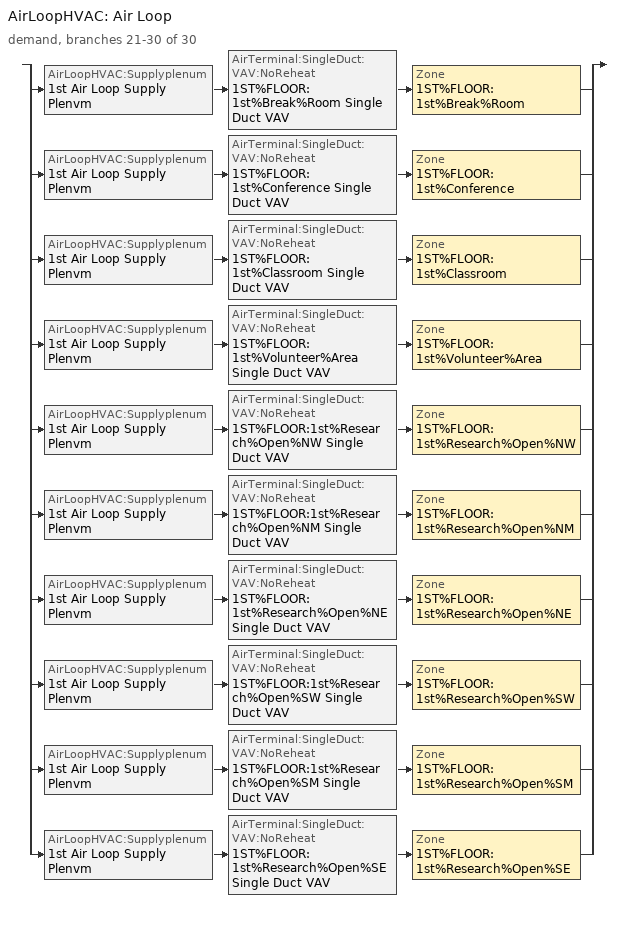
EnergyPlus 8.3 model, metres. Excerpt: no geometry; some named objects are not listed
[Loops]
AirLoopHVAC 'Air Loop'
 demand, branches 21-30 of 30: split
  | AirLoopHVAC:Supplyplenum '1st Air Loop Supply Plenvm' > AirTerminal:SingleDuct:VAV:NoReheat '1ST%FLOOR:1st%Break%Room Single Duct VAV' > Zone '1ST%FLOOR:1st%Break%Room'
  | AirLoopHVAC:Supplyplenum '1st Air Loop Supply Plenvm' > AirTerminal:SingleDuct:VAV:NoReheat '1ST%FLOOR:1st%Conference Single Duct VAV' > Zone '1ST%FLOOR:1st%Conference'
  | AirLoopHVAC:Supplyplenum '1st Air Loop Supply Plenvm' > AirTerminal:SingleDuct:VAV:NoReheat '1ST%FLOOR:1st%Classroom Single Duct VAV' > Zone '1ST%FLOOR:1st%Classroom'
  | AirLoopHVAC:Supplyplenum '1st Air Loop Supply Plenvm' > AirTerminal:SingleDuct:VAV:NoReheat '1ST%FLOOR:1st%Volunteer%Area Single Duct VAV' > Zone '1ST%FLOOR:1st%Volunteer%Area'
  | AirLoopHVAC:Supplyplenum '1st Air Loop Supply Plenvm' > AirTerminal:SingleDuct:VAV:NoReheat '1ST%FLOOR:1st%Research%Open%NW Single Duct VAV' > Zone '1ST%FLOOR:1st%Research%Open%NW'
  | AirLoopHVAC:Supplyplenum '1st Air Loop Supply Plenvm' > AirTerminal:SingleDuct:VAV:NoReheat '1ST%FLOOR:1st%Research%Open%NM Single Duct VAV' > Zone '1ST%FLOOR:1st%Research%Open%NM'
  | AirLoopHVAC:Supplyplenum '1st Air Loop Supply Plenvm' > AirTerminal:SingleDuct:VAV:NoReheat '1ST%FLOOR:1st%Research%Open%NE Single Duct VAV' > Zone '1ST%FLOOR:1st%Research%Open%NE'
  | AirLoopHVAC:Supplyplenum '1st Air Loop Supply Plenvm' > AirTerminal:SingleDuct:VAV:NoReheat '1ST%FLOOR:1st%Research%Open%SW Single Duct VAV' > Zone '1ST%FLOOR:1st%Research%Open%SW'
  | AirLoopHVAC:Supplyplenum '1st Air Loop Supply Plenvm' > AirTerminal:SingleDuct:VAV:NoReheat '1ST%FLOOR:1st%Research%Open%SM Single Duct VAV' > Zone '1ST%FLOOR:1st%Research%Open%SM'
  | AirLoopHVAC:Supplyplenum '1st Air Loop Supply Plenvm' > AirTerminal:SingleDuct:VAV:NoReheat '1ST%FLOOR:1st%Research%Open%SE Single Duct VAV' > Zone '1ST%FLOOR:1st%Research%Open%SE'
[Material] Roughness=Rough; Thermal Absorptance=0.9; Solar Absorptance=0.7; Visible Absorptance=0.7
Name | Thickness {m} | Conductivity {W/m-K} | Density {kg/m3} | Specific Heat {J/kg-K}
1_1_10012 | 0.058 | 0.03 | 43 | 1210
1_2_10007 | 0.1016 | 1.311 | 2240 | 836.8
[WindowMaterial:Glazing]
2: Optical Data Type=SpectralAverage; Thickness {m}=0.003; Solar Transmittance at Normal Incidence=0.837; Front Side Solar Reflectance at Normal Incidence=0.075; Back Side Solar Reflectance at Normal Incidence=0.075; Visible Transmittance at Normal Incidence=0.898; Front Side Visible Reflectance at Normal Incidence=0.081; Back Side Visible Reflectance at Normal Incidence=0.081; Infrared Transmittance at Normal Incidence=0; Front Side Infrared Hemispherical Emissivity=0.84; Back Side Infrared Hemispherical Emissivity=0.84; Conductivity {W/m-K}=0.9; Dirt Correction Factor for Solar and Visible Transmittance=1
[Construction]
2: 1_2_10007, 1_1_10012
[WindowProperty:FrameAndDivider]
2: Frame Width {m}=0.0635; Frame Outside Projection {m}=0; Frame Inside Projection {m}=0; Frame Conductance {W/m2-K}=9.5; Ratio of Frame-Edge Glass Conductance to Center-Of-Glass Conductance=1; Frame Solar Absorptance=0.5; Frame Visible Absorptance=0.5; Frame Thermal Hemispherical Emissivity=0.9; Divider Type=DividedLite; Divider Width {m}=0; Number of Horizontal Dividers=0; Number of Vertical Dividers=0; Divider Outside Projection {m}=0; Divider Inside Projection {m}=0; Divider Conductance {W/m2-K}=0; Ratio of Divider-Edge Glass Conductance to Center-Of-Glass Conductance=1; Divider Solar Absorptance=0; Divider Visible Absorptance=0; Divider Thermal Hemispherical Emissivity=0.9; Outside Reveal Solar Absorptance=0.5; Inside Sill Depth {m}=0; Inside Sill Solar Absorptance=0.5; Inside Reveal Depth {m}=0; Inside Reveal Solar Absorptance=0.5
[DesignSpecification:OutdoorAir]
OA_DesignSpec: Outdoor Air Method=AirChanges/Hour; Outdoor Air Flow Air Changes per Hour=1; Outdoor Air Flow Rate Fraction Schedule=OAFrac Schedule
[DesignSpecification:ZoneAirDistribution] Zone Air Distribution Effectiveness in Cooling Mode=1; Zone Air Distribution Effectiveness in Heating Mode=1
SZ DZAD 1ST%FLOOR:1st%Conference; SZ DZAD 1ST%FLOOR:1st%Classroom; SZ DZAD 1ST%FLOOR:1st%Break%Room; SZ DZAD 1ST%FLOOR:1st%Volunteer%Area; SZ DZAD 1ST%FLOOR:1st%Research%Open%NE; SZ DZAD 1ST%FLOOR:1st%Research%Open%NW; SZ DZAD 1ST%FLOOR:1st%Research%Open%NM; SZ DZAD 1ST%FLOOR:1st%Research%Open%SW; SZ DZAD 1ST%FLOOR:1st%Research%Open%SM; SZ DZAD 1ST%FLOOR:1st%Research%Open%SE
[Sizing:Zone] Zone Cooling Design Supply Air Temperature Input Method=SupplyAirTemperature; Zone Cooling Design Supply Air Temperature {C}=14; Zone Heating Design Supply Air Temperature Input Method=SupplyAirTemperature; Zone Heating Design Supply Air Temperature {C}=40; Zone Heating Design Supply Air Humidity Ratio {kgWater/kgDryAir}=0.008; Design Specification Outdoor Air Object=OA_DesignSpec; Cooling Design Air Flow Method=DesignDay; Cooling Design Air Flow Rate {m3/s}=0; Cooling Minimum Air Flow per Zone Floor Area {m3/s-m2}=0.000762; Cooling Minimum Air Flow {m3/s}=0; Cooling Minimum Air Flow Fraction=0; Heating Design Air Flow Method=DesignDay; Heating Design Air Flow Rate {m3/s}=0; Heating Maximum Air Flow per Zone Floor Area {m3/s-m2}=0.002032; Heating Maximum Air Flow {m3/s}=0.141576; Heating Maximum Air Flow Fraction=0
Name | Zone Cooling Design Supply Air Humidity Ratio {kgWater/kgDryAir} | Design Specification Zone Air Distribution Object
1ST%FLOOR:1st%Conference | 0.0085 | SZ DZAD 1ST%FLOOR:1st%Conference
1ST%FLOOR:1st%Classroom | 0.0085 | SZ DZAD 1ST%FLOOR:1st%Classroom
1ST%FLOOR:1st%Break%Room | 0.008 | SZ DZAD 1ST%FLOOR:1st%Break%Room
1ST%FLOOR:1st%Volunteer%Area | 0.008 | SZ DZAD 1ST%FLOOR:1st%Volunteer%Area
1ST%FLOOR:1st%Research%Open%NE | 0.008 | SZ DZAD 1ST%FLOOR:1st%Research%Open%NE
1ST%FLOOR:1st%Research%Open%NW | 0.008 | SZ DZAD 1ST%FLOOR:1st%Research%Open%NW
1ST%FLOOR:1st%Research%Open%NM | 0.008 | SZ DZAD 1ST%FLOOR:1st%Research%Open%NM
1ST%FLOOR:1st%Research%Open%SW | 0.008 | SZ DZAD 1ST%FLOOR:1st%Research%Open%SW
1ST%FLOOR:1st%Research%Open%SM | 0.008 | SZ DZAD 1ST%FLOOR:1st%Research%Open%SM
1ST%FLOOR:1st%Research%Open%SE | 0.008 | SZ DZAD 1ST%FLOOR:1st%Research%Open%SE
[ZoneControl:Thermostat] Control Type Schedule=HVACTemplate-Always 4
Name | Zone or ZoneList | Control 1
1ST%FLOOR:1st%Conference Thermostat | 1ST%FLOOR:1st%Conference | 1ST%FLOOR:1st%Conference Thermostat Dual SP Control
1ST%FLOOR:1st%Research%Open%NE Thermostat | 1ST%FLOOR:1st%Research%Open%NE | 1ST%FLOOR:1st%Research%Open%NE Thermostat Dual SP Control
1ST%FLOOR:1st%Classroom Thermostat | 1ST%FLOOR:1st%Classroom | 1ST%FLOOR:1st%Classroom Thermostat Dual SP Control
1ST%FLOOR:1st%Research%Open%NW Thermostat | 1ST%FLOOR:1st%Research%Open%NW | 1ST%FLOOR:1st%Research%Open%NW Thermostat Dual SP Control
1ST%FLOOR:1st%Research%Open%NM Thermostat | 1ST%FLOOR:1st%Research%Open%NM | 1ST%FLOOR:1st%Research%Open%NM Thermostat Dual SP Control
1ST%FLOOR:1st%Break%Room Thermostat | 1ST%FLOOR:1st%Break%Room | 1ST%FLOOR:1st%Break%Room Thermostat Dual SP Control
1ST%FLOOR:1st%Volunteer%Area Thermostat | 1ST%FLOOR:1st%Volunteer%Area | 1ST%FLOOR:1st%Volunteer%Area Thermostat Dual SP Control
1ST%FLOOR:1st%Research%Open%SW Thermostat | 1ST%FLOOR:1st%Research%Open%SW | 1ST%FLOOR:1st%Research%Open%SW Thermostat Dual SP Control
1ST%FLOOR:1st%Research%Open%SM Thermostat | 1ST%FLOOR:1st%Research%Open%SM | 1ST%FLOOR:1st%Research%Open%SM Thermostat Dual SP Control
1ST%FLOOR:1st%Research%Open%SE Thermostat | 1ST%FLOOR:1st%Research%Open%SE | 1ST%FLOOR:1st%Research%Open%SE Thermostat Dual SP Control
[ThermostatSetpoint:DualSetpoint]
Name | Heating Setpoint Temperature Schedule | Cooling Setpoint Temperature Schedule
1ST%FLOOR:1st%Conference Thermostat Dual SP Control | ZoneHeatingSetpoint_1stConf | ZoneCoolingSetpoint_1stConf
1ST%FLOOR:1st%Research%Open%NE Thermostat Dual SP Control | ZoneHeatingSetpoint_1stNE | ZoneCoolingSetpoint_1stNE
1ST%FLOOR:1st%Classroom Thermostat Dual SP Control | ZoneHeatingSetpoint_1stClass | ZoneCoolingSetpoint_1stClass
1ST%FLOOR:1st%Research%Open%NW Thermostat Dual SP Control | ZoneHeatingSetpoint_1stNW | ZoneCoolingSetpoint_1stNW
1ST%FLOOR:1st%Research%Open%NM Thermostat Dual SP Control | ZoneHeatingSetpoint_1stNM | ZoneCoolingSetpoint_1stNM
1ST%FLOOR:1st%Break%Room Thermostat Dual SP Control | ZoneHeatingSetpoint_1stBreak | ZoneCoolingSetpoint_1stBreak
1ST%FLOOR:1st%Volunteer%Area Thermostat Dual SP Control | ZoneHeatingSetpoint_1stVol | ZoneCoolingSetpoint_1stVol
1ST%FLOOR:1st%Research%Open%SW Thermostat Dual SP Control | ZoneHeatingSetpointSW_1stSW | ZoneCoolingSetpointSW_1stSW
1ST%FLOOR:1st%Research%Open%SM Thermostat Dual SP Control | ZoneHeatingSetpoint_1stSM | ZoneCoolingSetpoint_1stSM
1ST%FLOOR:1st%Research%Open%SE Thermostat Dual SP Control | ZoneHeatingSetpoint_1stSE | ZoneCoolingSetpoint_1stSE
[AirTerminal:SingleDuct:VAV:NoReheat] Availability Schedule=2; Maximum Air Flow Rate {m3/s}=autosize; Zone Minimum Air Flow Input Method=Constant
Name | Constant Minimum Air Flow Fraction | Design Specification Outdoor Air Object
1ST%FLOOR:1st%Break%Room Single Duct VAV; 1ST%FLOOR:1st%Conference Single Duct VAV; 1ST%FLOOR:1st%Classroom Single Duct VAV; 1ST%FLOOR:1st%Volunteer%Area Single Duct VAV; 1ST%FLOOR:1st%Research%Open%SE Single Duct VAV; 1ST%FLOOR:1st%Research%Open%SM Single Duct VAV; 1ST%FLOOR:1st%Research%Open%SW Single Duct VAV; 1ST%FLOOR:1st%Research%Open%NE Single Duct VAV; 1ST%FLOOR:1st%Research%Open%NM Single Duct VAV | 0 | OA_DesignSpec
1ST%FLOOR:1st%Research%Open%NW Single Duct VAV | 0.2
[Zone equipment]
1ST%FLOOR:1st%Break%Room: 1ST%FLOOR:1st%Break%Room Single Duct VAV
1ST%FLOOR:1st%Conference: 1ST%FLOOR:1st%Conference Single Duct VAV
1ST%FLOOR:1st%Classroom: 1ST%FLOOR:1st%Classroom Single Duct VAV
1ST%FLOOR:1st%Volunteer%Area: 1ST%FLOOR:1st%Volunteer%Area Single Duct VAV
1ST%FLOOR:1st%Research%Open%SE: 1ST%FLOOR:1st%Research%Open%SE Single Duct VAV
1ST%FLOOR:1st%Research%Open%SM: 1ST%FLOOR:1st%Research%Open%SM Single Duct VAV
1ST%FLOOR:1st%Research%Open%SW: 1ST%FLOOR:1st%Research%Open%SW Single Duct VAV
1ST%FLOOR:1st%Research%Open%NE: 1ST%FLOOR:1st%Research%Open%NE Single Duct VAV
1ST%FLOOR:1st%Research%Open%NM: 1ST%FLOOR:1st%Research%Open%NM Single Duct VAV
1ST%FLOOR:1st%Research%Open%NW: 1ST%FLOOR:1st%Research%Open%NW Single Duct VAV
[AirLoopHVAC:Supplyplenum]
1st Air Loop Supply Plenvm: Zone=1st%Plenvm:1st%Plenvm
[Schedule:Compact]
HVACTemplate-Always 4: Through: 12/31, For: AllDays, Until: 24:00, 4
2: Through: 12/31, For: AllDays, Until: 24:00, 1
OAFrac Schedule: Through: 12/31, For: AllDays, Until: 24:00, 0.5
ZoneHeatingSetpoint_1stConf; ZoneHeatingSetpoint_1stNE; ZoneHeatingSetpoint_1stClass; ZoneHeatingSetpoint_1stNW; ZoneHeatingSetpoint_1stNM; ZoneHeatingSetpoint_1stBreak; ZoneHeatingSetpoint_1stVol; ZoneHeatingSetpointSW_1stSW; ZoneHeatingSetpoint_1stSM; ZoneHeatingSetpoint_1stSE: Through: 12/31, For: AllDays, Until: 24:00, 21.1
ZoneCoolingSetpoint_1stConf; ZoneCoolingSetpoint_1stNE; ZoneCoolingSetpoint_1stClass; ZoneCoolingSetpoint_1stNW; ZoneCoolingSetpoint_1stNM; ZoneCoolingSetpoint_1stBreak; ZoneCoolingSetpoint_1stVol; ZoneCoolingSetpointSW_1stSW; ZoneCoolingSetpoint_1stSM; ZoneCoolingSetpoint_1stSE: Through: 12/31, For: AllDays, Until: 24:00, 24.4
